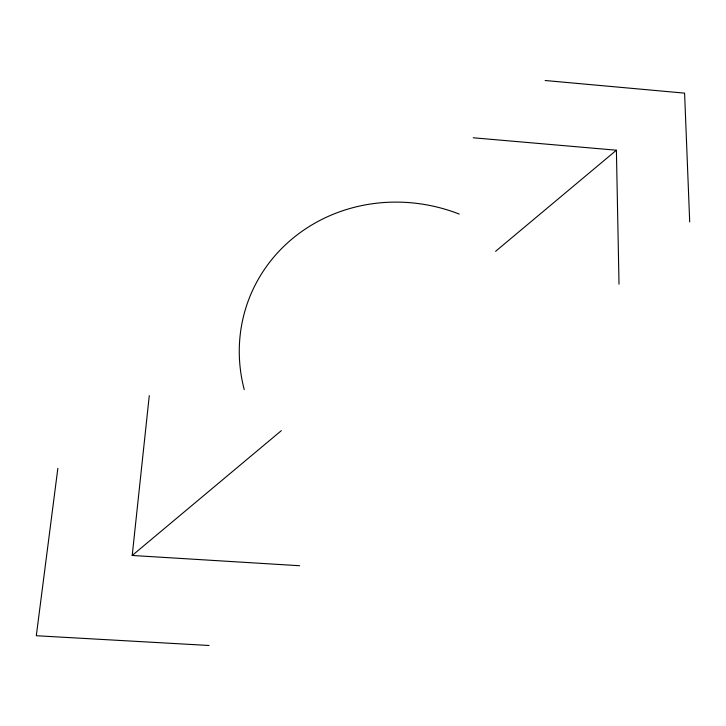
<?xml version="1.0" encoding="UTF-8"?>
<svg xmlns="http://www.w3.org/2000/svg" width="726" height="726" viewBox="0 0 726 726"><rect width="100%" height="100%" fill="white"/><g stroke="black" fill="none" stroke-linecap="round" stroke-linejoin="round"><path stroke-width="1.09" d="M299.575 565.726L132.205 555.463L149.275 395.616M57.844 468.379L36.3 635.731L209.07 645.487M132.205 555.463L281.343 430.645M495.622 251.296L616.401 150.209L619.015 284.22M473.225 137.777L616.401 150.209M545.172 80.513L684.591 93.137L689.7 221.929M244.235 389.553A164.394 154.311 19.8 0 1 293.458 237.801A164.394 154.311 19.8 0 1 459.249 214.088"/></g></svg>
